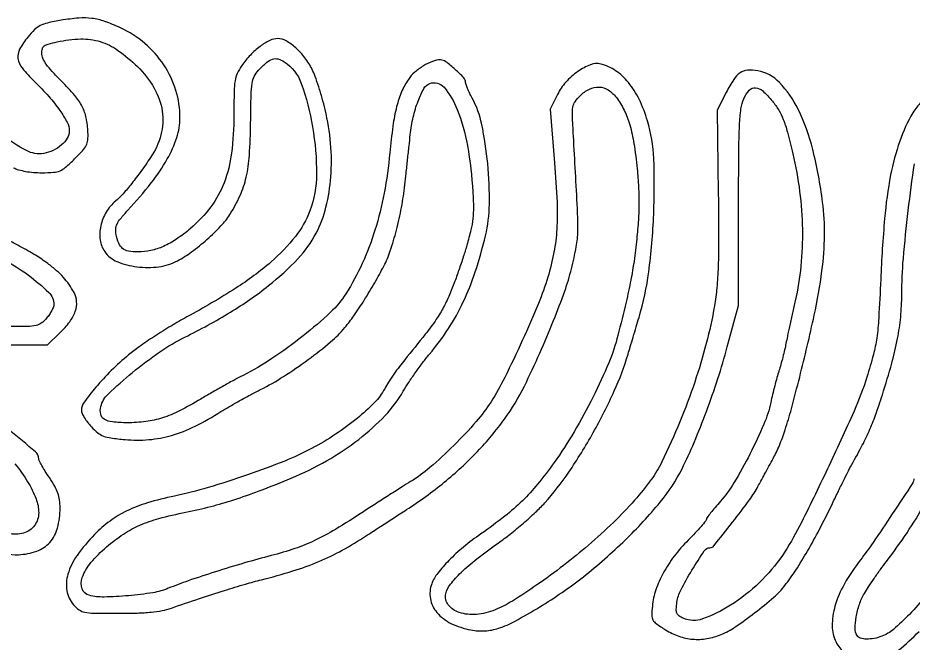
# Model space of a CAD drawing. Extents: x 0 to 2791, y 427 to 2463.
# Drawn here: x 1102.2 to 1395.7, y 2119.7 to 2324.8 of the extents above; entities that cross this region are included whole.
import ezdxf

# ---------------------------------------------------------------- set-up
doc = ezdxf.new("R2010")
doc.units = 0

msp = doc.modelspace()

# ---------------------------------------------------------------- linework, layer by layer
for points in [[(1398.441227, 2297.18068, 0.070972), (1395.660623, 2293.68387, 0.048754), (1391.33131, 2284.309897, 0.036058), (1388.358594, 2273.274924, 0.026523), (1386.369657, 2258.956521, 0.010323), (1385.083781, 2239, -0.003368), (1384.442911, 2226.304103, -0.020709), (1383.798475, 2219.788411, -0.029621), (1382.703246, 2214.363781, -0.011491), (1380.574377, 2207, -0.02852), (1376.346394, 2195.816033, -0.006021), (1367.63349, 2176.84302, -0.005784), (1358.492091, 2158.115808, -0.032414), (1352.851789, 2148.5, -0.053202), (1345.303908, 2139.567733, -0.049342), (1335.860149, 2132.173145, -0.053343), (1326.690099, 2127.640042, -0.197522), (1320.370255, 2127.877162, -0.044568), (1318.925687, 2128.697766, -0.149308), (1318.258131, 2129.542643, -0.108653), (1318.063892, 2130.779231, -0.018172), (1318.297919, 2133.184484, -0.086339), (1319.536457, 2137.110552, -0.016795), (1323.184888, 2143.611341, -0.010772), (1327.2585, 2150.015219, -0.25074), (1329.098785, 2151, 0.227816), (1330.376703, 2151.614133, 0.002504), (1336.52539, 2159.378036, 0.00742), (1342.11693, 2166.733797, 0.037729), (1344.846643, 2171.09058, -0.002216), (1345.751558, 2172.792365, -0.000816), (1347.042985, 2175.185891, -0.000809), (1348.461806, 2177.795197, -0.000972), (1349.80488, 2180.244368, 0.028024), (1351.873996, 2184.555155, 0.019051), (1353.757702, 2189.662007, 0.013029), (1355.81735, 2196.583669, 0.004138), (1358.531396, 2207, 0.007815), (1363.298435, 2227.269656, 0.021191), (1365.839114, 2241.810662, 0.028989), (1366.688659, 2253.485078, 0.036233), (1366.061672, 2264.329226, 0.027859), (1362.804427, 2281.649355, 0.054411), (1357.98889, 2294.828968, 0.074702), (1351.903292, 2303.570528, 0.160784), (1344.764014, 2307.421569, 0.061389), (1341.40019, 2307.600757, 0.134162), (1338.982833, 2306.756144, 0.09992), (1336.892368, 2304.594893, 0.025152), (1334.449827, 2300.32176), (1331.5, 2294.5), (1331.841241, 2267, -0.002625), (1331.9449, 2252.519987, -0.009127), (1331.791968, 2243.163438, -0.013867), (1331.362115, 2236.275889, -0.020887), (1330.571528, 2230.313689, -0.020388), (1327.895674, 2218.023042, -0.017426), (1324.105311, 2205.320702, -0.016661), (1319.243018, 2192.330243, -0.014846), (1313.349753, 2179.174687, -0.045566), (1309.843584, 2173.350891, -0.022353), (1304.411496, 2166.601624, -0.019849), (1297.462648, 2159.320867, -0.014781), (1289.255344, 2151.83489, -0.01358), (1281.113131, 2145.2135, -0.012404), (1272.377953, 2138.834066, -0.012449), (1264.311782, 2133.536905, -0.040464), (1258.627876, 2130.611678, -0.077487), (1252.565682, 2129.129765, -0.10053), (1246.89616, 2129.786393, -0.146078), (1243.284786, 2132.287913, -0.232997), (1242.49216, 2135.881828, -0.106051), (1244.011741, 2139.011082, -0.034092), (1247.478834, 2142.87334, -0.027007), (1252.634099, 2147.368503, -0.013167), (1259.65429, 2152.560194, 0.014934), (1263.607387, 2155.505321, 0.010222), (1267.922442, 2159.071142, 0.010311), (1271.942662, 2162.681064, 0.020476), (1274.94623, 2165.732143, 0.035698), (1282.8118, 2175.757938, 0.020862), (1290.825038, 2188.764909, 0.020845), (1297.746071, 2202.432135, 0.034843), (1302.252815, 2214.5, -0.000442), (1302.96801, 2216.908636, -0.000196), (1303.916321, 2220.0875, -0.000194), (1304.923553, 2223.454306, -0.000261), (1305.837738, 2226.5, 0.040806), (1309.030416, 2241.438295, 0.021522), (1310.659684, 2260.346685, 0.021061), (1310.674332, 2278.631472, 0.062205), (1308.607619, 2291, 0.039224), (1305.878707, 2298.073019, 0.060506), (1302.359521, 2303.593824, 0.071036), (1298.124893, 2307.465106, 0.088446), (1293.268549, 2309.647447, 0.15786), (1289.957603, 2309.424512, 0.058325), (1285.796237, 2307.167956, 0.054795), (1281.852181, 2303.688589, 0.069532), (1279.114057, 2299.682778), (1276.728114, 2294.876132), (1278.153138, 2277.188066, -0.008939), (1278.95622, 2264.358075, -0.026035), (1278.890337, 2255.482536, -0.033173), (1277.935984, 2247.93638, -0.024241), (1275.922465, 2239.729527, -0.025971), (1272.882138, 2231.161806, -0.008633), (1267.567795, 2218.94097, -0.008661), (1261.82468, 2206.891603, -0.025327), (1257.310136, 2198.872391, -0.039187), (1252.460613, 2192.382295, -0.01726), (1245.114684, 2184.568871, -0.017205), (1237.289334, 2177.318112, -0.041606), (1230.922037, 2172.678223, 0.004132), (1228.166294, 2170.970287, 0.001373), (1224.155223, 2168.422789, 0.001367), (1219.726166, 2165.575647, 0.001555), (1215.5, 2162.823901, -0.009224), (1206.276531, 2157.017762, -0.024904), (1199.46237, 2153.351769, -0.029543), (1193.017791, 2150.74243, -0.018413), (1185.203027, 2148.420418, 0.008017), (1176.469276, 2146.021751, 0.006001), (1166.925333, 2143.110502, 0.006056), (1158.03161, 2140.161387, 0.014315), (1151.5, 2137.695964, -0.058007), (1146.414168, 2136.268297, -0.017411), (1138.419314, 2135.280198, -0.016981), (1130.430496, 2134.846854, -0.066632), (1125.536887, 2135.401386, -0.256219), (1123.249225, 2137.52212, -0.167958), (1123.290479, 2141.202078, -0.088222), (1126.106436, 2146.12016, -0.042863), (1131.224373, 2151.276419, -0.028815), (1136.798988, 2155.477805, -0.043905), (1142.113191, 2158.384242, -0.037737), (1148.417278, 2160.594977, -0.015495), (1157.244271, 2162.66974, 0.012617), (1165.433516, 2164.54493, 0.015452), (1172.976284, 2166.723971, 0.013248), (1181.236501, 2169.633179, 0.006202), (1191.775662, 2173.812456, 0.032533), (1203.416627, 2179.507246, 0.03487), (1213.939829, 2186.548928, 0.037454), (1222.583865, 2194.351961, 0.059474), (1228.552989, 2202.322301, -0.014496), (1230.280059, 2205.120411, -0.007962), (1232.546224, 2208.447801, -0.007931), (1234.955347, 2211.754138, -0.012563), (1237.133782, 2214.5, 0.029431), (1243.362928, 2222.919834, 0.034114), (1248.2285, 2231.620252, 0.03159), (1252.139704, 2241.454163, 0.020003), (1255.495918, 2253.331846, 0.055863), (1256.780618, 2263.658157, 0.02708), (1256.221423, 2276.970313, 0.026772), (1254.28143, 2289.836197, 0.072628), (1251.142022, 2298.485191, -0.010276), (1250.321808, 2300.089389, -0.012801), (1249.629219, 2301.613646, -0.011096), (1249.113271, 2302.910315, -0.089363), (1249, 2303.539024, 0.189725), (1248.372781, 2305.132492, 0.021607), (1245.56403, 2307.897788, 0.02268), (1242.519966, 2310.405265, 0.162326), (1240.73632, 2311, 0.093237), (1238.178508, 2310.518851, 0.04348), (1235.142093, 2309.01908, 0.042665), (1232.279181, 2306.927467, 0.063541), (1230.218318, 2304.613663, 0.050929), (1227.998413, 2300.540111, 0.037468), (1226.369033, 2295.660787, 0.027814), (1225.134786, 2289.30412, 0.011155), (1224.128018, 2280.5, -0.02366), (1222.281727, 2267.289419, -0.029051), (1219.270066, 2255.205661, -0.030913), (1215.085786, 2244.227509, -0.035131), (1209.727035, 2234.328869, -0.063214), (1204.66452, 2228.228365, -0.02008), (1195.700097, 2220.496627, -0.02052), (1185.482744, 2213.039003, -0.031345), (1176, 2207.523497, 0.008402), (1173.311925, 2206.120838, 0.003324), (1169.662387, 2204.106224, 0.003288), (1165.748854, 2201.87786, 0.004114), (1162.148551, 2199.756663, -0.017885), (1155.178641, 2195.904695, -0.03971), (1149.569448, 2193.600743, -0.045584), (1144.174156, 2192.398485, -0.032048), (1137.963514, 2192, -0.026103), (1133.171802, 2192.250324, -0.113184), (1130.49589, 2193.16628, -0.203649), (1129.325865, 2194.826895, -0.114975), (1129.368348, 2197.331479, -0.142671), (1131.75509, 2201.411223, -0.017003), (1139.679692, 2208.418344, -0.021419), (1148.743747, 2215.268863, -0.036755), (1156.907955, 2220.062159, 0.022136), (1171.865232, 2228.265952, 0.030999), (1184.372312, 2236.968743, 0.035641), (1193.966106, 2245.749034, 0.069588), (1199.973804, 2254.174245, 0.05912), (1203.201565, 2262.687922, 0.042971), (1204.80094, 2272.700986, 0.040131), (1204.716907, 2283.587553, 0.036194), (1202.918079, 2294.71331, 0.010687), (1201.961967, 2298.395882, 0.009411), (1200.810849, 2302.194796, 0.009498), (1199.642974, 2305.581891, 0.027994), (1198.668079, 2307.843441, 0.04667), (1196.295131, 2311.660094, 0.046979), (1193.260205, 2314.961219, 0.051356), (1190.100473, 2317.269261, 0.132836), (1187.398482, 2318, 0.115463), (1184.773492, 2317.385632, 0.045915), (1181.603019, 2315.434898, 0.041806), (1178.396414, 2312.583056, 0.038597), (1175.614015, 2309.164524, 0.042782), (1174.122749, 2306.562999, 0.069135), (1173.377303, 2304.126795, 0.035432), (1173.0668, 2300.609682, 0.004305), (1173, 2292.851475, -0.031365), (1172.218707, 2280.408786, -0.060224), (1169.790334, 2270.7258, -0.069001), (1165.413002, 2262.785131, -0.056032), (1158.75633, 2255.690186, -0.027245), (1154.181052, 2252.206011, -0.044311), (1149.916754, 2249.833063, -0.050643), (1145.755534, 2248.463154, -0.054262), (1141.500321, 2248, -0.045443), (1138.459091, 2248.276974, -0.125786), (1136.522229, 2249.169725, -0.126889), (1135.261263, 2250.876815, -0.046629), (1134.395899, 2253.770507, -0.064278), (1134.268452, 2255.614195, -0.098781), (1134.672736, 2257.156965, -0.061053), (1135.804541, 2258.902821, -0.012413), (1138.245659, 2261.675199, 0.020136), (1145.899514, 2270.643165, 0.038367), (1151.167001, 2278.518128, 0.048494), (1154.281894, 2285.570132, 0.079527), (1155.321535, 2292, 0.075136), (1153.977512, 2300.989676, 0.071674), (1150.03085, 2309.340319, 0.070251), (1143.799563, 2316.375478, 0.06756), (1135.785798, 2321.520322, 0.024704), (1130.637387, 2323.61507, 0.052871), (1126.465966, 2324.597836, 0.051494), (1122.112276, 2324.697276, 0.022343), (1116.358941, 2323.975871, 0.011979), (1111.873432, 2323.097517, 0.062063), (1109.497927, 2322.253738, 0.07882), (1107.671194, 2320.942481, 0.026112), (1105.443053, 2318.495809, 0.046912), (1102.748347, 2314.494762, 0.162769), (1102.208589, 2311.464194, 0.134832), (1103.570374, 2308.369152, 0.028446), (1107.586327, 2303.96584, -0.017496), (1112.308285, 2299.010748, -0.028303), (1115.921974, 2294.446966, -0.032541), (1118.314216, 2290.528271, -0.121346), (1119, 2287.744139, -0.132997), (1118.357872, 2285.37277, -0.079241), (1116.490898, 2283.096983, -0.071205), (1113.769609, 2281.300675, -0.070213), (1110.640739, 2280.329126, -0.163494), (1105.004909, 2281.257413, -0.039211), (1096.890611, 2286.409885, -0.026525)], [(1100.70034, 2275.647606, 0.050012), (1102.423653, 2274.968279, 0.025289), (1104.701046, 2274.447073, 0.023242), (1107.307057, 2274.111819, 0.02037), (1110.050623, 2274, 0.016454), (1113.898253, 2274.126655, 0.083135), (1115.982536, 2274.618414, 0.080472), (1117.824469, 2275.768564, 0.014876), (1120.764248, 2278.499216, 0.014215), (1123.349213, 2281.196799, 0.067499), (1124.555335, 2282.956529, 0.089995), (1125.076211, 2284.72417, 0.036571), (1125.161684, 2287.241111, 0.040048), (1124.59484, 2291.973272, 0.069591), (1123.284463, 2295.698637, 0.057961), (1120.819797, 2299.35608, 0.020276), (1116.493196, 2304.006744, -0.010874), (1113.386271, 2307.222964, -0.032073), (1111.448865, 2309.607817, -0.047915), (1110.352017, 2311.513042, -0.107058), (1110, 2313.138248, -0.065843), (1110.201575, 2314.662329, -0.167881), (1110.818623, 2315.572732, -0.094834), (1112.12172, 2316.207643, -0.013255), (1115.049221, 2316.917136, -0.0454), (1122.801293, 2317.85599, -0.082242), (1129.116787, 2317.002492, -0.079167), (1134.978542, 2314.124178, -0.039397), (1141.359538, 2308.823234, -0.0692), (1146.858518, 2301.747504, -0.094906), (1149.489511, 2294.146597, -0.100219), (1149.0585, 2286.428096, -0.085658), (1145.683657, 2279, -0.007615), (1142.228636, 2274.083687, -0.011765), (1139.080728, 2269.954294, -0.013366), (1136.34381, 2266.715423, -0.038811), (1134.23002, 2264.686625, 0.08735), (1131.139504, 2261.085481, 0.080443), (1129.354336, 2256.542835, 0.085562), (1129.154971, 2251.929941, 0.121466), (1130.630693, 2248.116873, 0.142602), (1134.670466, 2244.873452, 0.067165), (1141.197446, 2243.143657, 0.063923), (1148.402165, 2243.163362, 0.089726), (1154.514809, 2245.117236, 0.03742), (1159.095918, 2248.009567, 0.02145), (1164.176899, 2252.125582, 0.0214), (1168.753859, 2256.533144, 0.049631), (1171.682077, 2260.288429, 0.03496), (1175.040314, 2266.536177, 0.049962), (1177.039424, 2272.49927, 0.039473), (1178.09159, 2279.71849, 0.013639), (1178.497977, 2290.256853, -0.002994), (1178.657618, 2299.507544, -0.03118), (1178.982438, 2303.29361, -0.077081), (1179.697839, 2305.59179, -0.074228), (1181.082124, 2307.598675, -0.025669), (1183.713224, 2310.137025, -0.099912), (1185.670256, 2311.24968, -0.14595), (1187.4878, 2311.300493, -0.079702), (1189.540922, 2310.38123, -0.164572), (1195.087601, 2303.300967, -0.042106), (1198.798928, 2289.014117, -0.043144), (1200.10314, 2273.47933, -0.089122), (1197.925922, 2261.531554, -0.077665), (1193.152636, 2253.058653, -0.047585), (1185.210364, 2244.755016, -0.036418), (1173.643075, 2236.147412, -0.0172), (1157.603561, 2226.69488, 0.010889), (1152.40221, 2223.717368, 0.00868), (1146.921514, 2220.288489, 0.008791), (1141.954877, 2216.934254, 0.021788), (1138.474079, 2214.25977, 0.01994), (1132.789235, 2209.083701, 0.022107), (1127.736349, 2203.639387, 0.019206), (1123.868394, 2198.711907, 0.158074), (1123, 2196.033741, 0.109207), (1123.210997, 2195.079223, 0.028174), (1123.959687, 2193.68042, 0.027301), (1125.016553, 2192.143401, 0.024801), (1126.26702, 2190.678354, 0.03267), (1128.391864, 2188.701452, 0.08041), (1130.232329, 2187.63897, 0.057013), (1132.672244, 2187.0181, 0.01046), (1137.300399, 2186.486536, 0.045077), (1145.117307, 2186.46042, 0.049123), (1152.582323, 2187.856805, 0.044176), (1160.263442, 2190.848241, 0.026846), (1168.759207, 2195.637912, -0.010087), (1171.319549, 2197.196633, -0.004509), (1174.74738, 2199.148685, -0.004461), (1178.410881, 2201.148785, -0.006036), (1181.759207, 2202.886594, 0.025189), (1189.24447, 2207.14294, 0.01672), (1197.395275, 2212.729231, 0.016621), (1204.728146, 2218.50909, 0.044212), (1209.420508, 2223.236476, 0.021785), (1212.338238, 2227.076547, 0.010371), (1215.768431, 2232.250435, 0.010124), (1219.202038, 2237.921066, 0.012387), (1222.170076, 2243.361284, 0.037728), (1224.291294, 2248.389014, 0.017755), (1226.297421, 2255.153142, 0.017061), (1227.962557, 2262.645308, 0.018764), (1229.051951, 2270, 0.00021), (1229.472034, 2273.834854, 0.000129), (1229.963878, 2278.353125, 0.000129), (1230.448217, 2282.823935, 0.000231), (1230.843777, 2286.5, -0.029334), (1231.80171, 2292.239424, -0.034799), (1233.392041, 2297.499548, -0.036355), (1235.299675, 2301.595669, -0.176453), (1237.207403, 2303.245264, -0.32021), (1241.900536, 2302.016189, -0.079115), (1246.212281, 2294.773467, -0.051685), (1249.577897, 2282.881025, -0.027675), (1251.364403, 2267.704877, -0.012882), (1251.545972, 2262.674639, -0.030586), (1251.355761, 2258.936247, -0.030222), (1250.709034, 2255.222508, -0.012306), (1249.402625, 2250.260734, -0.007769), (1248.229075, 2246.434471, -0.005143), (1246.768329, 2242.076561, -0.005176), (1245.261239, 2237.870496, -0.010017), (1243.954419, 2234.545151, -0.022183), (1241.782748, 2229.918289, -0.029082), (1239.377404, 2225.917765, -0.018302), (1235.767658, 2221.02972, -0.003735), (1229.004735, 2212.66935, 0.012696), (1227.297625, 2210.479908, 0.008415), (1225.445786, 2207.886082, 0.008472), (1223.731072, 2205.304205, 0.016286), (1222.46083, 2203.16935, -0.067358), (1219.077515, 2198.612672, -0.027988), (1213.413506, 2193.423872, -0.025856), (1206.333876, 2188.218764, -0.022984), (1198.477321, 2183.548568, -0.027553), (1189.657291, 2179.447187, -0.011637), (1177.414863, 2174.882402, -0.011686), (1164.534389, 2170.752823, -0.019509), (1153.5, 2167.960297, 0.020281), (1144.681704, 2165.714106, 0.039839), (1137.935446, 2163.100519, 0.046339), (1132.384485, 2159.759088, 0.040751), (1127.280666, 2155.31935, 0.03863), (1121.573693, 2148.491175, 0.082443), (1118.563915, 2142.330686, 0.115393), (1118.23838, 2136.9271, 0.136083), (1120.414589, 2132.305764, 0.060469), (1122.233868, 2130.646598, 0.108077), (1124.087242, 2129.8558, 0.043677), (1127.073633, 2129.55412, 0.003344), (1135.164589, 2129.5, 0.007443), (1141.283698, 2129.59109, 0.017347), (1145.856843, 2129.886284, 0.022844), (1149.46273, 2130.412204, 0.035416), (1152.5, 2131.224454, -0.002795), (1161.702956, 2134.341008, -0.004037), (1169.876569, 2136.985041, -0.004572), (1176.789169, 2139.090389, -0.010724), (1182, 2140.504793, 0.014329), (1192.368797, 2143.39966, 0.024245), (1200.840503, 2146.486252, 0.026065), (1208.533438, 2150.202277, 0.020293), (1216.488671, 2155, -0.001896), (1217.917362, 2155.934966, -0.000198), (1221.280201, 2158.115625, -0.000245), (1225.288435, 2160.709755, -0.000196), (1229.60805, 2163.5, 0.027968), (1241.991983, 2172.511283, 0.031), (1252.849699, 2182.5646, 0.032949), (1261.745117, 2193.211908, 0.04394), (1268.245525, 2204, 0.008682), (1273.314084, 2214.847576, 0.009505), (1277.845769, 2225.5441, 0.010137), (1281.479225, 2235.154847, 0.023793), (1283.699958, 2242.5, 0.016006), (1285.263726, 2249.694927, 0.041821), (1285.783231, 2254.956819, 0.01695), (1285.643455, 2262.281703, 0.000867), (1284.344527, 2286, -0.004139), (1284.012321, 2292.891952, -0.050551), (1284.173444, 2295.52443, -0.109887), (1284.879362, 2297.286487, -0.046887), (1286.511983, 2299.25, -0.081551), (1289.574129, 2301.439357, -0.127089), (1292.732368, 2302.096485, -0.130458), (1295.754632, 2301.137919, -0.088382), (1298.429491, 2298.681329, -0.050787), (1300.953448, 2294.565728, -0.041556), (1302.799725, 2289.742277, -0.032049), (1304.165029, 2283.591343, -0.013934), (1305.221778, 2275.281087, -0.010451), (1305.692116, 2269.241345, -0.015553), (1305.828417, 2263.941453, -0.015242), (1305.635449, 2258.564773, -0.009502), (1305.097766, 2252.281087, -0.008657), (1304.207485, 2245.000419, -0.013498), (1303.163566, 2238.768932, -0.010442), (1301.599231, 2231.56601, -0.003128), (1298.918716, 2220.659687, -0.037217), (1295.927384, 2211.682843, -0.017141), (1290.78482, 2200.479614, -0.016842), (1284.530502, 2188.984559, -0.022019), (1278.014149, 2178.951228, -0.016292), (1272.594029, 2171.859971, -0.028302), (1267.589455, 2166.39867, -0.02697), (1261.833341, 2161.365493, -0.013298), (1254.023366, 2155.575205, 0.019481), (1248.300232, 2151.221432, 0.02582), (1243.472057, 2146.804735, 0.028915), (1239.83326, 2142.659563, 0.07442), (1237.878371, 2139.197723, 0.137254), (1237.422866, 2134.297315, 0.131377), (1239.558132, 2129.777868, 0.105193), (1244.173821, 2126.206335, 0.065471), (1250.699528, 2124.056983, 0.061038), (1255.359613, 2123.751331, 0.066665), (1259.811376, 2124.605468, 0.044014), (1265.202294, 2126.952786, 0.011835), (1273.30058, 2131.614351, 0.030104), (1287.589508, 2141.519714, 0.026129), (1301.311592, 2153.520884, 0.027142), (1312.764383, 2165.921541, 0.056582), (1319.944378, 2176.919705, 0.016638), (1323.909434, 2185.518782, 0.010798), (1327.941861, 2195.697926, 0.010511), (1331.685613, 2206.467235, 0.012141), (1334.785023, 2216.881622), (1338.480526, 2230.5), (1338.496284, 2262.5, -0.001501), (1338.559815, 2280.676002, -0.010316), (1338.802281, 2289.611331, -0.020211), (1339.276539, 2294.975966, -0.074002), (1340.204995, 2298.25, -0.073316), (1342.014512, 2301.070408, -0.238294), (1344.012415, 2301.882631, -0.166973), (1346.398466, 2300.838121, -0.035216), (1349.567379, 2297.483078, -0.035674), (1351.650563, 2294.534991, -0.043264), (1353.144702, 2291.499179, -0.028156), (1354.497755, 2287.341065, -0.006597), (1356.2757, 2280.233078, -0.026396), (1358.519897, 2267.839075, -0.027467), (1359.406955, 2255.441484, -0.028271), (1358.924108, 2243.382143, -0.032392), (1357.072024, 2232, 0.001569), (1356.172686, 2228.032831, 0.001465), (1355.277274, 2223.96875, 0.001458), (1354.503142, 2220.354687, 0.004999), (1354.030489, 2218, -0.010042), (1353.59782, 2215.951792, -0.005766), (1352.998352, 2213.5, -0.005758), (1352.338868, 2211.049024, -0.009554), (1351.719668, 2209, 0.009954), (1351.07466, 2206.859379, 0.004832), (1350.331466, 2204.100037, 0.00479), (1349.612689, 2201.211096, 0.006883), (1349.03602, 2198.638423, -0.049286), (1346.796678, 2191.531196, -0.016923), (1342.219619, 2181.747241, -0.016961), (1336.983255, 2172.282388, -0.048303), (1332.51512, 2166.228042, 0.007484), (1330.782558, 2164.242016, 0.010798), (1329.315512, 2162.430735, 0.006774), (1328.148972, 2160.882245, 0.148323), (1327.963217, 2160.353071, -0.165286), (1327.755045, 2159.817472, -0.005055), (1326.187651, 2157.988089, -0.009456), (1324.25539, 2155.861016, -0.006342), (1321.970388, 2153.5, 0.032317), (1317.3702, 2148.224363, 0.038679), (1313.785091, 2142.694343, 0.042135), (1311.355387, 2137.159253, 0.058473), (1310.213391, 2131.869001, 0.020145), (1310.043099, 2128.804313, 0.131813), (1310.416259, 2127.323711, 0.111898), (1311.502529, 2126.114457, 0.012721), (1314.573864, 2124.055293, 0.058347), (1318.879071, 2121.983, 0.062242), (1323.453483, 2121.018856, 0.062134), (1328.131484, 2121.209368, 0.057807), (1332.741581, 2122.536492, 0.049918), (1337.362974, 2125.034429, 0.014897), (1343.87082, 2129.730514, 0.014877), (1350.084833, 2134.803228, 0.050336), (1353.67312, 2138.610202, 0.019792), (1357.266588, 2143.690083, 0.012372), (1361.084051, 2149.89771, 0.011176), (1365.029609, 2157.047514, 0.008653), (1369.015315, 2165, -0.001298), (1371.027728, 2169.167189, -0.001649), (1372.908129, 2173.003125, -0.00129), (1374.503816, 2176.21043, -0.01362), (1375.194105, 2177.5, 0.008625), (1378.729965, 2183.949877, 0.017124), (1381.265346, 2189.198917, 0.017595), (1383.392345, 2194.515907, 0.009673), (1385.637208, 2201.156104, 0.008868), (1388.735563, 2211.579605, 0.019972), (1390.624783, 2219.602859, 0.02436), (1391.639982, 2226.673412, 0.022498), (1391.998604, 2234, -0.020121), (1392.521432, 2245.832262, -0.008511), (1394.130992, 2261.648662, -0.006549), (1396.150307, 2276.911941, -0.056033)], [(1097.698335, 2217.551326), (1111.89667, 2217.5), (1115.932734, 2221.437714, 0.038254), (1119.178193, 2225.128661, 0.077062), (1121.001013, 2228.53811, 0.100265), (1121.439146, 2231.709312, 0.109878), (1120.577716, 2234.688769, 0.026955), (1118.933322, 2237.3456, 0.031623), (1117.090867, 2239.664771, 0.029305), (1114.851971, 2241.869166, 0.018405), (1112, 2244.186, 0.024893), (1107.951156, 2246.930188, 0.01426), (1102.820625, 2249.849754, 0.014247), (1097.644935, 2252.416286, 0.030711)], [(1097.404424, 2245.661505, -0.034359), (1105.60918, 2240.391485, -0.030992), (1112.286368, 2234.748991, -0.202675), (1113.987534, 2230.805764, -0.095682), (1113.831722, 2229.965856, -0.029071), (1113.286824, 2228.785016, -0.027938), (1112.508134, 2227.504388, -0.027153), (1111.584633, 2226.305764, -0.054017), (1109.830997, 2224.665182, -0.107969), (1108.112672, 2223.879057, -0.049781), (1105.456935, 2223.573678, -0.004605), (1098.834633, 2223.5353, -0.024798)], [(1098.02485, 2149.131605, 0.068988), (1102.323873, 2148.721889, 0.075175), (1108.368947, 2149.902099, 0.125496), (1112.644236, 2152.780553, 0.11908), (1115.159679, 2157.479542, 0.0637), (1116, 2164.048734, 0.033388), (1115.824429, 2166.675058, 0.051219), (1115.292081, 2168.89018, 0.044582), (1114.258814, 2171.159276, 0.018984), (1112.5, 2174, -0.008246), (1111.159318, 2176.064966, -0.011347), (1110.028125, 2177.966442, -0.008172), (1109.152274, 2179.578761, -0.120905), (1109, 2180.199279, 0.220601), (1107.957167, 2182.447876, 0.005899), (1099.316493, 2189.586688, 0.010095)], [(1101.219748, 2178.489974, -0.037762), (1105.375582, 2172.650356, -0.042061), (1108.12442, 2167.087488, -0.093995), (1109, 2162.471034, -0.160029), (1107.626004, 2158.288016, -0.16492), (1104.054527, 2155.796279, -0.132896), (1099.035019, 2155.705796, -0.093409)], [(1396, 2173.573365, -0.146149), (1395.610443, 2172.269095, -0.000938), (1388.898394, 2162.076965, -0.004024), (1382.607973, 2152.728375, -0.014995), (1378.428497, 2147, 0.035667), (1373.217778, 2139.200884, 0.058009), (1370.106476, 2131.878995, 0.072348), (1369.18044, 2125.377434, 0.119131), (1370.494289, 2120.011044, 0.08292), (1373.11178, 2116.515304, 0.116433), (1376.460677, 2114.549524, 0.096534), (1380.819503, 2114.083513, 0.043687), (1386.5, 2115.077813, 0.10977), (1390.898841, 2117.363791, 0.020319), (1397.687877, 2123.54492, 0.022877)], [(1399.930769, 2135.27676, -0.022327), (1394.496163, 2129.165254, -0.022095), (1389.272213, 2124.248381, -0.087125), (1385.491239, 2121.996669, -0.042203), (1382.899012, 2121.254165, -0.055019), (1380.441795, 2121.045583, -0.066636), (1378.472674, 2121.359966, -0.183475), (1377.375404, 2122.2016, -0.140338), (1376.714533, 2124.546406, -0.041324), (1377.041407, 2128.305464, -0.04035), (1378.088645, 2132.406847, -0.049492), (1379.734607, 2136, -0.012992), (1381.06341, 2138.145889, -0.00559), (1382.941142, 2140.940625, -0.005527), (1385.007849, 2143.873586, -0.007275), (1386.961056, 2146.5, 0.016048), (1393.726066, 2155.93807, 0.019423), (1399.429617, 2165.220694, 0.018784)]]:
    msp.add_lwpolyline(points, format="xyb")

doc.saveas('drawing.dxf')
